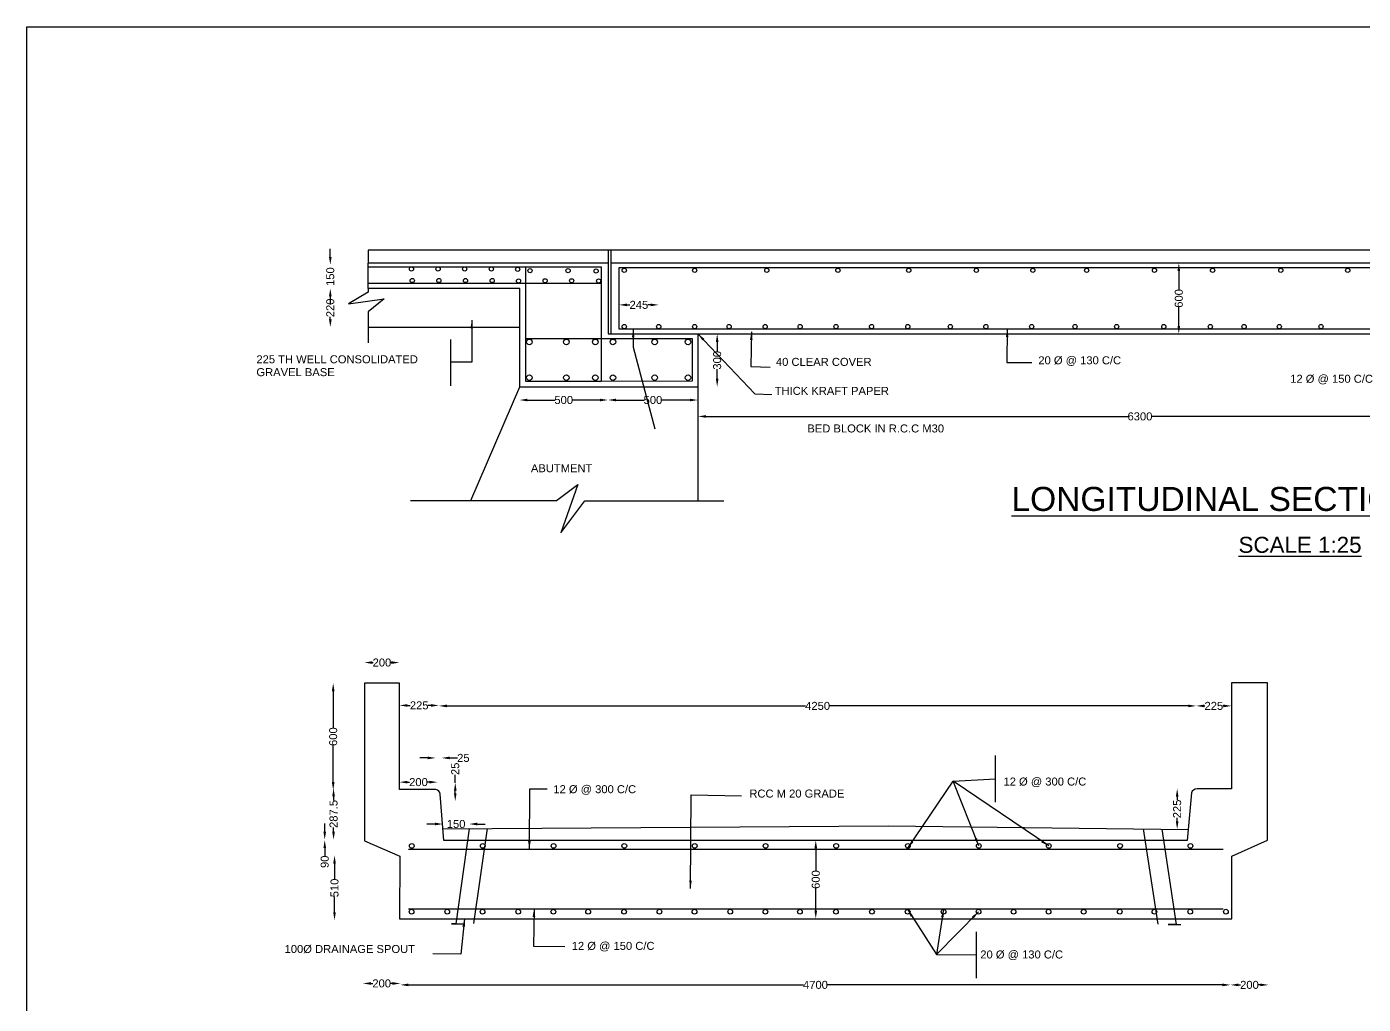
# Model space of a CAD drawing. Header units: millimetres. Extents: x -53215714 to -53198821, y 22130874 to 22141827.
# Drawn here: x -53215714 to -53207363, y 22135719 to 22141827 of the extents above; entities that cross this region are included whole.
import ezdxf

# ---------------------------------------------------------------- set-up
doc = ezdxf.new("R2010")
doc.units = ezdxf.units.MM
doc.header["$MEASUREMENT"] = 0
doc.header["$PDMODE"] = 32
doc.header["$PDSIZE"] = 28
for name, color, linetype in [('DIMENSION', 7, 'Continuous'), ('DRAWING', 2, 'Continuous'), ('TEXT', 7, 'Continuous')]:
    doc.layers.add(name, color=color, linetype=linetype)
doc.styles.get("Standard").update_dxf_attribs({"font": 'arial.ttf', "height": 50})
doc.dimstyles.get("Standard").update_dxf_attribs({"dimtxt": 50, "dimasz": 50, "dimexe": 0.18, "dimexo": 0.0625, "dimgap": 0.09, "dimtad": 0, "dimdec": 0, "dimzin": 0, "dimdsep": 46, "dimtxsty": 'Standard', "dimcen": 0.09, "dimse1": 1, "dimse2": 1, "dimadec": 0, "dimazin": 0, "dimtfac": 1, "dimtdec": 0, "dimtofl": 0, "dimtmove": 0, "dimatfit": 3, "dimfxl": 1, "dimtolj": 1, "dimtzin": 0, "dimarcsym": 0})

# ---------------------------------------------------------------- blocks, each defined once
blk = doc.blocks.new('*D54')
at = {"layer": 'Defpoints', "color": 0, "transparency": 16777216}
for p in [(-53213817.1, 22140191.7), (-53213580.5, 22140191.7), (-53213580.5, 22139948.7)]:
    blk.add_point(p, dxfattribs=at)
at = {"layer": 'DIMENSION', "color": 0, "lineweight": -2, "transparency": 16777216}
for p, q in [((-53213817.1, 22140141.7), (-53213817.1, 22140125.9)), ((-53213817.1, 22139998.7), (-53213817.1, 22140014.5))]:
    blk.add_line(p, q, dxfattribs=at)
at = {"layer": 'DIMENSION', "color": 0, "transparency": 16777216}
for points in [[(-53213825.4, 22140141.7), (-53213808.7, 22140141.7), (-53213817.1, 22140191.7)], [(-53213825.4, 22139998.7), (-53213808.7, 22139998.7), (-53213817.1, 22139948.7)]]:
    blk.add_solid(points, dxfattribs=at)
at = {"layer": 'DIMENSION', "color": 0, "transparency": 16777216, "insert": (-53213817.1, 22140070.2), "char_height": 50, "attachment_point": 5, "rotation": 90}
blk.add_mtext('\\A1;220', dxfattribs=at)
blk = doc.blocks.new('*D55')
at = {"layer": 'Defpoints', "color": 0, "transparency": 16777216}
for p in [(-53213817.1, 22140338.8), (-53213580.5, 22140338.8), (-53213580.5, 22140191.7)]:
    blk.add_point(p, dxfattribs=at)
at = {"layer": 'DIMENSION', "color": 0, "lineweight": -2, "transparency": 16777216}
for p, q in [((-53213817.1, 22140388.8), (-53213817.1, 22140438.8)), ((-53213817.1, 22140141.7), (-53213817.1, 22140091.7))]:
    blk.add_line(p, q, dxfattribs=at)
at = {"layer": 'DIMENSION', "color": 0, "transparency": 16777216}
for points in [[(-53213825.4, 22140388.8), (-53213808.7, 22140388.8), (-53213817.1, 22140338.8)], [(-53213825.4, 22140141.7), (-53213808.7, 22140141.7), (-53213817.1, 22140191.7)]]:
    blk.add_solid(points, dxfattribs=at)
at = {"layer": 'DIMENSION', "color": 0, "transparency": 16777216, "insert": (-53213817.1, 22140265.3), "char_height": 50, "attachment_point": 5, "rotation": 90}
blk.add_mtext('\\A1;150', dxfattribs=at)
blk = doc.blocks.new('*D56')
at = {"layer": 'Defpoints', "color": 0, "transparency": 16777216}
for p in [(-53212635.3, 22139499.4), (-53212082.1, 22139499.4), (-53212082.1, 22139494.3)]:
    blk.add_point(p, dxfattribs=at)
at = {"layer": 'DIMENSION', "color": 0, "lineweight": -2, "transparency": 16777216}
for p, q in [((-53212585.3, 22139494.3), (-53212414, 22139494.3)), ((-53212132.1, 22139494.3), (-53212303.5, 22139494.3))]:
    blk.add_line(p, q, dxfattribs=at)
at = {"layer": 'DIMENSION', "color": 0, "transparency": 16777216}
for points in [[(-53212585.3, 22139502.6), (-53212585.3, 22139486), (-53212635.3, 22139494.3)], [(-53212132.1, 22139502.6), (-53212132.1, 22139486), (-53212082.1, 22139494.3)]]:
    blk.add_solid(points, dxfattribs=at)
at = {"layer": 'DIMENSION', "color": 0, "transparency": 16777216, "insert": (-53212358.7, 22139494.3), "char_height": 50, "attachment_point": 5}
blk.add_mtext('\\A1;500', dxfattribs=at)
blk = doc.blocks.new('*D57')
at = {"layer": 'Defpoints', "color": 0, "transparency": 16777216}
for p in [(-53212082.1, 22139494.3), (-53211520.3, 22139494.3), (-53211520.3, 22139472.5)]:
    blk.add_point(p, dxfattribs=at)
at = {"layer": 'DIMENSION', "color": 0, "lineweight": -2, "transparency": 16777216}
for p, q in [((-53212032.1, 22139494.3), (-53211856.5, 22139494.3)), ((-53211570.3, 22139494.3), (-53211746, 22139494.3))]:
    blk.add_line(p, q, dxfattribs=at)
at = {"layer": 'DIMENSION', "color": 0, "transparency": 16777216}
for points in [[(-53212032.1, 22139502.6), (-53212032.1, 22139486), (-53212082.1, 22139494.3)], [(-53211570.3, 22139502.6), (-53211570.3, 22139486), (-53211520.3, 22139494.3)]]:
    blk.add_solid(points, dxfattribs=at)
at = {"layer": 'DIMENSION', "color": 0, "transparency": 16777216, "insert": (-53211801.2, 22139494.3), "char_height": 50, "attachment_point": 5}
blk.add_mtext('\\A1;500', dxfattribs=at)
blk = doc.blocks.new('*D58')
at = {"layer": 'Defpoints', "color": 0, "transparency": 16777216}
for p in [(-53211399.8, 22139907.8), (-53211399.8, 22139907.8), (-53211399.8, 22139577.2)]:
    blk.add_point(p, dxfattribs=at)
at = {"layer": 'DIMENSION', "color": 0, "lineweight": -2, "transparency": 16777216}
for p, q in [((-53211399.8, 22139857.8), (-53211399.8, 22139797.7)), ((-53211399.8, 22139627.2), (-53211399.8, 22139687.3))]:
    blk.add_line(p, q, dxfattribs=at)
at = {"layer": 'DIMENSION', "color": 0, "transparency": 16777216}
for points in [[(-53211408.1, 22139857.8), (-53211391.5, 22139857.8), (-53211399.8, 22139907.8)], [(-53211408.1, 22139627.2), (-53211391.5, 22139627.2), (-53211399.8, 22139577.2)]]:
    blk.add_solid(points, dxfattribs=at)
at = {"layer": 'DIMENSION', "color": 0, "transparency": 16777216, "insert": (-53211399.8, 22139742.5), "char_height": 50, "attachment_point": 5, "rotation": 90}
blk.add_mtext('\\A1;300', dxfattribs=at)
blk = doc.blocks.new('*D59')
at = {"layer": 'Defpoints', "color": 0, "transparency": 16777216}
for p in [(-53211764.9, 22140088.7), (-53212012.6, 22139937), (-53211764.9, 22139940.1)]:
    blk.add_point(p, dxfattribs=at)
at = {"layer": 'DIMENSION', "color": 0, "lineweight": -2, "transparency": 16777216}
for p, q in [((-53211962.6, 22140088.7), (-53211944.7, 22140088.7)), ((-53211814.9, 22140088.7), (-53211832.8, 22140088.7))]:
    blk.add_line(p, q, dxfattribs=at)
at = {"layer": 'DIMENSION', "color": 0, "transparency": 16777216}
for points in [[(-53211962.6, 22140097.1), (-53211962.6, 22140080.4), (-53212012.6, 22140088.7)], [(-53211814.9, 22140097.1), (-53211814.9, 22140080.4), (-53211764.9, 22140088.7)]]:
    blk.add_solid(points, dxfattribs=at)
at = {"layer": 'DIMENSION', "color": 0, "transparency": 16777216, "insert": (-53211888.7, 22140088.7), "char_height": 50, "attachment_point": 5}
blk.add_mtext('\\A1;245', dxfattribs=at)
blk = doc.blocks.new('*D60')
at = {"layer": 'Defpoints', "color": 0, "transparency": 16777216}
for p in [(-53211520.3, 22139386.5), (-53205995.6, 22139391.7), (-53205995.6, 22139386.5)]:
    blk.add_point(p, dxfattribs=at)
at = {"layer": 'DIMENSION', "color": 0, "lineweight": -2, "transparency": 16777216}
for p, q in [((-53211470.3, 22139391.7), (-53208832.8, 22139391.7)), ((-53206045.6, 22139391.7), (-53208683.2, 22139391.7))]:
    blk.add_line(p, q, dxfattribs=at)
at = {"layer": 'DIMENSION', "color": 0, "transparency": 16777216}
for points in [[(-53211470.3, 22139400), (-53211470.3, 22139383.4), (-53211520.3, 22139391.7)], [(-53206045.6, 22139400), (-53206045.6, 22139383.4), (-53205995.6, 22139391.7)]]:
    blk.add_solid(points, dxfattribs=at)
at = {"layer": 'DIMENSION', "color": 0, "transparency": 16777216, "insert": (-53208758, 22139391.7), "char_height": 50, "attachment_point": 5}
blk.add_mtext('\\A1;6300', dxfattribs=at)
blk = doc.blocks.new('*D64')
at = {"layer": 'Defpoints', "color": 0, "transparency": 16777216}
for p in [(-53208515.2, 22140350.4), (-53208515.2, 22139907.8), (-53208515.2, 22139907.8)]:
    blk.add_point(p, dxfattribs=at)
at = {"layer": 'DIMENSION', "color": 0, "lineweight": -2, "transparency": 16777216}
for p, q in [((-53208515.2, 22140300.4), (-53208515.2, 22140184.5)), ((-53208515.2, 22139957.8), (-53208515.2, 22140073.7))]:
    blk.add_line(p, q, dxfattribs=at)
at = {"layer": 'DIMENSION', "color": 0, "transparency": 16777216}
for points in [[(-53208523.6, 22140300.4), (-53208506.9, 22140300.4), (-53208515.2, 22140350.4)], [(-53208523.6, 22139957.8), (-53208506.9, 22139957.8), (-53208515.2, 22139907.8)]]:
    blk.add_solid(points, dxfattribs=at)
at = {"layer": 'DIMENSION', "color": 0, "transparency": 16777216, "insert": (-53208515.2, 22140129.1), "char_height": 50, "attachment_point": 5, "rotation": 90}
blk.add_mtext('\\A1;600', dxfattribs=at)
blk = doc.blocks.new('*D65')
at = {"layer": 'Defpoints', "color": 0, "transparency": 16777216}
for p in [(-53213604.1, 22137853.8), (-53213604.1, 22137724.6), (-53213384.9, 22137724.6)]:
    blk.add_point(p, dxfattribs=at)
at = {"layer": 'DIMENSION', "color": 0, "lineweight": -2, "transparency": 16777216}
for p, q in [((-53213554.1, 22137853.8), (-53213550.2, 22137853.8)), ((-53213434.9, 22137853.8), (-53213438.8, 22137853.8))]:
    blk.add_line(p, q, dxfattribs=at)
at = {"layer": 'DIMENSION', "color": 0, "transparency": 16777216}
for points in [[(-53213554.1, 22137862.1), (-53213554.1, 22137845.5), (-53213604.1, 22137853.8)], [(-53213434.9, 22137862.1), (-53213434.9, 22137845.5), (-53213384.9, 22137853.8)]]:
    blk.add_solid(points, dxfattribs=at)
at = {"layer": 'DIMENSION', "color": 0, "transparency": 16777216, "insert": (-53213494.5, 22137853.8), "char_height": 50, "attachment_point": 5}
blk.add_mtext('\\A1;200', dxfattribs=at)
blk = doc.blocks.new('*D66')
at = {"layer": 'Defpoints', "color": 0, "transparency": 16777216}
for p in [(-53213604.1, 22137724.6), (-53213799, 22137057.2), (-53213604.1, 22137057.2)]:
    blk.add_point(p, dxfattribs=at)
at = {"layer": 'DIMENSION', "color": 0, "lineweight": -2, "transparency": 16777216}
for p, q in [((-53213799, 22137674.6), (-53213799, 22137446.3)), ((-53213799, 22137107.2), (-53213799, 22137335.5))]:
    blk.add_line(p, q, dxfattribs=at)
at = {"layer": 'DIMENSION', "color": 0, "transparency": 16777216}
for points in [[(-53213807.4, 22137674.6), (-53213790.7, 22137674.6), (-53213799, 22137724.6)], [(-53213807.4, 22137107.2), (-53213790.7, 22137107.2), (-53213799, 22137057.2)]]:
    blk.add_solid(points, dxfattribs=at)
at = {"layer": 'DIMENSION', "color": 0, "transparency": 16777216, "insert": (-53213799, 22137390.9), "char_height": 50, "attachment_point": 5, "rotation": 90}
blk.add_mtext('\\A1;600', dxfattribs=at)
blk = doc.blocks.new('*D67')
at = {"layer": 'Defpoints', "color": 0, "transparency": 16777216}
for p in [(-53213797.2, 22137068.4), (-53213797.2, 22136747.3), (-53213796.7, 22136747.3)]:
    blk.add_point(p, dxfattribs=at)
at = {"layer": 'DIMENSION', "color": 0, "lineweight": -2, "transparency": 16777216}
for p, q in [((-53213796.7, 22137018.4), (-53213796.7, 22136992.9)), ((-53213796.7, 22136797.3), (-53213796.7, 22136822.8))]:
    blk.add_line(p, q, dxfattribs=at)
at = {"layer": 'DIMENSION', "color": 0, "transparency": 16777216}
for points in [[(-53213805.1, 22137018.4), (-53213788.4, 22137018.4), (-53213796.7, 22137068.4)], [(-53213805.1, 22136797.3), (-53213788.4, 22136797.3), (-53213796.7, 22136747.3)]]:
    blk.add_solid(points, dxfattribs=at)
at = {"layer": 'DIMENSION', "color": 0, "transparency": 16777216, "insert": (-53213796.7, 22136907.9), "char_height": 50, "attachment_point": 5, "rotation": 90}
blk.add_mtext('\\A1;287.5', dxfattribs=at)
blk = doc.blocks.new('*D68')
at = {"layer": 'Defpoints', "color": 0, "transparency": 16777216}
for p in [(-53213851.9, 22136744.7), (-53213797.2, 22136747.3), (-53213797.2, 22136744.7)]:
    blk.add_point(p, dxfattribs=at)
at = {"layer": 'DIMENSION', "color": 0, "lineweight": -2, "transparency": 16777216}
for p, q in [((-53213851.9, 22136797.3), (-53213851.9, 22136847.3)), ((-53213851.9, 22136694.7), (-53213851.9, 22136644.7))]:
    blk.add_line(p, q, dxfattribs=at)
at = {"layer": 'DIMENSION', "color": 0, "transparency": 16777216}
for points in [[(-53213860.2, 22136797.3), (-53213843.6, 22136797.3), (-53213851.9, 22136747.3)], [(-53213860.2, 22136694.7), (-53213843.6, 22136694.7), (-53213851.9, 22136744.7)]]:
    blk.add_solid(points, dxfattribs=at)
at = {"layer": 'DIMENSION', "color": 0, "transparency": 16777216, "insert": (-53213851.9, 22136608.9), "char_height": 50, "attachment_point": 5, "rotation": 90}
blk.add_mtext('\\A1;90', dxfattribs=at)
blk = doc.blocks.new('*D69')
at = {"layer": 'Defpoints', "color": 0, "transparency": 16777216}
for p in [(-53213787, 22136647.3), (-53213790.7, 22136243.7), (-53213787, 22136243.7)]:
    blk.add_point(p, dxfattribs=at)
at = {"layer": 'DIMENSION', "color": 0, "lineweight": -2, "transparency": 16777216}
for p, q in [((-53213790.7, 22136597.3), (-53213790.7, 22136500.7)), ((-53213790.7, 22136293.7), (-53213790.7, 22136390.3))]:
    blk.add_line(p, q, dxfattribs=at)
at = {"layer": 'DIMENSION', "color": 0, "transparency": 16777216}
for points in [[(-53213799.1, 22136597.3), (-53213782.4, 22136597.3), (-53213790.7, 22136647.3)], [(-53213799.1, 22136293.7), (-53213782.4, 22136293.7), (-53213790.7, 22136243.7)]]:
    blk.add_solid(points, dxfattribs=at)
at = {"layer": 'DIMENSION', "color": 0, "transparency": 16777216, "insert": (-53213790.7, 22136445.5), "char_height": 50, "attachment_point": 5, "rotation": 90}
blk.add_mtext('\\A1;510', dxfattribs=at)
blk = doc.blocks.new('*D70')
at = {"layer": 'Defpoints', "color": 0, "transparency": 16777216}
for p in [(-53213613.3, 22135848.7), (-53213613.3, 22135837.2), (-53213378.9, 22135837.2)]:
    blk.add_point(p, dxfattribs=at)
at = {"layer": 'DIMENSION', "color": 0, "lineweight": -2, "transparency": 16777216}
for p, q in [((-53213563.3, 22135848.7), (-53213551.8, 22135848.7)), ((-53213428.9, 22135848.7), (-53213440.4, 22135848.7))]:
    blk.add_line(p, q, dxfattribs=at)
at = {"layer": 'DIMENSION', "color": 0, "transparency": 16777216}
for points in [[(-53213563.3, 22135857), (-53213563.3, 22135840.4), (-53213613.3, 22135848.7)], [(-53213428.9, 22135857), (-53213428.9, 22135840.4), (-53213378.9, 22135848.7)]]:
    blk.add_solid(points, dxfattribs=at)
at = {"layer": 'DIMENSION', "color": 0, "transparency": 16777216, "insert": (-53213496.1, 22135848.7), "char_height": 50, "attachment_point": 5}
blk.add_mtext('\\A1;200', dxfattribs=at)
blk = doc.blocks.new('*D71')
at = {"layer": 'Defpoints', "color": 0, "transparency": 16777216}
for p in [(-53213378.9, 22135848.7), (-53208192.5, 22135848.7), (-53208192.5, 22135839.7)]:
    blk.add_point(p, dxfattribs=at)
at = {"layer": 'DIMENSION', "color": 0, "lineweight": -2, "transparency": 16777216}
for p, q in [((-53213328.9, 22135839.7), (-53210861.4, 22135839.7)), ((-53208242.5, 22135839.7), (-53210710, 22135839.7))]:
    blk.add_line(p, q, dxfattribs=at)
at = {"layer": 'DIMENSION', "color": 0, "transparency": 16777216}
for points in [[(-53213328.9, 22135848.1), (-53213328.9, 22135831.4), (-53213378.9, 22135839.7)], [(-53208242.5, 22135848.1), (-53208242.5, 22135831.4), (-53208192.5, 22135839.7)]]:
    blk.add_solid(points, dxfattribs=at)
at = {"layer": 'DIMENSION', "color": 0, "transparency": 16777216, "insert": (-53210785.7, 22135839.7), "char_height": 50, "attachment_point": 5}
blk.add_mtext('\\A1;4700', dxfattribs=at)
blk = doc.blocks.new('*D72')
at = {"layer": 'Defpoints', "color": 0, "transparency": 16777216}
for p in [(-53208192.5, 22135848.7), (-53207955.2, 22135848.7), (-53207955.2, 22135839.7)]:
    blk.add_point(p, dxfattribs=at)
at = {"layer": 'DIMENSION', "color": 0, "lineweight": -2, "transparency": 16777216}
for p, q in [((-53208142.5, 22135839.7), (-53208129.5, 22135839.7)), ((-53208005.2, 22135839.7), (-53208018.2, 22135839.7))]:
    blk.add_line(p, q, dxfattribs=at)
at = {"layer": 'DIMENSION', "color": 0, "transparency": 16777216}
for points in [[(-53208142.5, 22135848.1), (-53208142.5, 22135831.4), (-53208192.5, 22135839.7)], [(-53208005.2, 22135848.1), (-53208005.2, 22135831.4), (-53207955.2, 22135839.7)]]:
    blk.add_solid(points, dxfattribs=at)
at = {"layer": 'DIMENSION', "color": 0, "transparency": 16777216, "insert": (-53208073.8, 22135839.7), "char_height": 50, "attachment_point": 5}
blk.add_mtext('\\A1;200', dxfattribs=at)
blk = doc.blocks.new('*D73')
at = {"layer": 'Defpoints', "color": 0, "transparency": 16777216}
for p in [(-53208528.5, 22137066.4), (-53208525.6, 22137066.4), (-53208528.5, 22136812.1)]:
    blk.add_point(p, dxfattribs=at)
at = {"layer": 'DIMENSION', "color": 0, "lineweight": -2, "transparency": 16777216}
for p, q in [((-53208525.6, 22137016.4), (-53208525.6, 22136995.2)), ((-53208525.6, 22136862.1), (-53208525.6, 22136883.3))]:
    blk.add_line(p, q, dxfattribs=at)
at = {"layer": 'DIMENSION', "color": 0, "transparency": 16777216}
for points in [[(-53208533.9, 22137016.4), (-53208517.2, 22137016.4), (-53208525.6, 22137066.4)], [(-53208533.9, 22136862.1), (-53208517.2, 22136862.1), (-53208525.6, 22136812.1)]]:
    blk.add_solid(points, dxfattribs=at)
at = {"layer": 'DIMENSION', "color": 0, "transparency": 16777216, "insert": (-53208525.6, 22136939.3), "char_height": 50, "attachment_point": 5, "rotation": 90}
blk.add_mtext('\\A1;225', dxfattribs=at)
blk = doc.blocks.new('*D74')
at = {"layer": 'Defpoints', "color": 0, "transparency": 16777216}
for p in [(-53210785.8, 22136742.9), (-53210785.8, 22136253.3), (-53210783.7, 22136253.3)]:
    blk.add_point(p, dxfattribs=at)
at = {"layer": 'DIMENSION', "color": 0, "lineweight": -2, "transparency": 16777216}
for p, q in [((-53210783.7, 22136692.9), (-53210783.7, 22136553.5)), ((-53210783.7, 22136303.3), (-53210783.7, 22136442.7))]:
    blk.add_line(p, q, dxfattribs=at)
at = {"layer": 'DIMENSION', "color": 0, "transparency": 16777216}
for points in [[(-53210792, 22136692.9), (-53210775.4, 22136692.9), (-53210783.7, 22136742.9)], [(-53210792, 22136303.3), (-53210775.4, 22136303.3), (-53210783.7, 22136253.3)]]:
    blk.add_solid(points, dxfattribs=at)
at = {"layer": 'DIMENSION', "color": 0, "transparency": 16777216, "insert": (-53210783.7, 22136498.1), "char_height": 50, "attachment_point": 5, "rotation": 90}
blk.add_mtext('\\A1;600', dxfattribs=at)
blk = doc.blocks.new('*D75')
at = {"layer": 'Defpoints', "color": 0, "transparency": 16777216}
for p in [(-53213113.1, 22136844.9), (-53213113.1, 22136814.3), (-53212948.8, 22136815.5)]:
    blk.add_point(p, dxfattribs=at)
at = {"layer": 'DIMENSION', "color": 0, "lineweight": -2, "transparency": 16777216}
for p, q in [((-53213163.1, 22136844.9), (-53213213.1, 22136844.9)), ((-53212898.8, 22136844.9), (-53212848.8, 22136844.9))]:
    blk.add_line(p, q, dxfattribs=at)
at = {"layer": 'DIMENSION', "color": 0, "transparency": 16777216}
for points in [[(-53213163.1, 22136853.3), (-53213163.1, 22136836.6), (-53213113.1, 22136844.9)], [(-53212898.8, 22136853.3), (-53212898.8, 22136836.6), (-53212948.8, 22136844.9)]]:
    blk.add_solid(points, dxfattribs=at)
at = {"layer": 'DIMENSION', "color": 0, "transparency": 16777216, "insert": (-53213031, 22136844.9), "char_height": 50, "attachment_point": 5}
blk.add_mtext('\\A1;150', dxfattribs=at)
blk = doc.blocks.new('*D76')
at = {"layer": 'Defpoints', "color": 0, "transparency": 16777216}
for p in [(-53213043, 22137103.3), (-53213036.3, 22137103.3), (-53213043, 22136987.7)]:
    blk.add_point(p, dxfattribs=at)
at = {"layer": 'DIMENSION', "color": 0, "lineweight": -2, "transparency": 16777216}
for p, q in [((-53213036.3, 22137103.3), (-53213036.3, 22137153.3)), ((-53213036.3, 22137037.7), (-53213036.3, 22137053.3))]:
    blk.add_line(p, q, dxfattribs=at)
at = {"layer": 'DIMENSION', "color": 0, "transparency": 16777216}
for points in [[(-53213044.7, 22137053.3), (-53213028, 22137053.3), (-53213036.3, 22137103.3)], [(-53213044.7, 22137037.7), (-53213028, 22137037.7), (-53213036.3, 22136987.7)]]:
    blk.add_solid(points, dxfattribs=at)
at = {"layer": 'DIMENSION', "color": 0, "transparency": 16777216, "insert": (-53213036.3, 22137189.8), "char_height": 50, "attachment_point": 5, "rotation": 90}
blk.add_mtext('\\A1;25', dxfattribs=at)
blk = doc.blocks.new('*D77')
at = {"layer": 'Defpoints', "color": 0, "transparency": 16777216}
for p in [(-53213122, 22137257.8), (-53213158.3, 22137059.9), (-53213122, 22137059.9)]:
    blk.add_point(p, dxfattribs=at)
at = {"layer": 'DIMENSION', "color": 0, "lineweight": -2, "transparency": 16777216}
for p, q in [((-53213208.3, 22137257.8), (-53213258.3, 22137257.8)), ((-53213072, 22137257.8), (-53213022, 22137257.8))]:
    blk.add_line(p, q, dxfattribs=at)
at = {"layer": 'DIMENSION', "color": 0, "transparency": 16777216}
for points in [[(-53213208.3, 22137266.1), (-53213208.3, 22137249.5), (-53213158.3, 22137257.8)], [(-53213072, 22137266.1), (-53213072, 22137249.5), (-53213122, 22137257.8)]]:
    blk.add_solid(points, dxfattribs=at)
at = {"layer": 'DIMENSION', "color": 0, "transparency": 16777216, "insert": (-53212985.5, 22137257.8), "char_height": 50, "attachment_point": 5}
blk.add_mtext('\\A1;25', dxfattribs=at)
blk = doc.blocks.new('*D78')
at = {"layer": 'Defpoints', "color": 0, "transparency": 16777216}
for p in [(-53213384.9, 22137106.6), (-53213384.9, 22137057.2), (-53213147.4, 22137057.2)]:
    blk.add_point(p, dxfattribs=at)
at = {"layer": 'DIMENSION', "color": 0, "lineweight": -2, "transparency": 16777216}
for p, q in [((-53213334.9, 22137106.6), (-53213321.8, 22137106.6)), ((-53213197.4, 22137106.6), (-53213210.5, 22137106.6))]:
    blk.add_line(p, q, dxfattribs=at)
at = {"layer": 'DIMENSION', "color": 0, "transparency": 16777216}
for points in [[(-53213334.9, 22137115), (-53213334.9, 22137098.3), (-53213384.9, 22137106.6)], [(-53213197.4, 22137115), (-53213197.4, 22137098.3), (-53213147.4, 22137106.6)]]:
    blk.add_solid(points, dxfattribs=at)
at = {"layer": 'DIMENSION', "color": 0, "transparency": 16777216, "insert": (-53213266.2, 22137106.6), "char_height": 50, "attachment_point": 5}
blk.add_mtext('\\A1;200', dxfattribs=at)
blk = doc.blocks.new('*D79')
at = {"layer": 'Defpoints', "color": 0, "transparency": 16777216}
for p in [(-53213384.9, 22137587.9), (-53213384.9, 22137586), (-53213138.3, 22137587.9)]:
    blk.add_point(p, dxfattribs=at)
at = {"layer": 'DIMENSION', "color": 0, "lineweight": -2, "transparency": 16777216}
for p, q in [((-53213334.9, 22137586), (-53213317.6, 22137586)), ((-53213188.3, 22137586), (-53213205.7, 22137586))]:
    blk.add_line(p, q, dxfattribs=at)
at = {"layer": 'DIMENSION', "color": 0, "transparency": 16777216}
for points in [[(-53213334.9, 22137594.3), (-53213334.9, 22137577.6), (-53213384.9, 22137586)], [(-53213188.3, 22137594.3), (-53213188.3, 22137577.6), (-53213138.3, 22137586)]]:
    blk.add_solid(points, dxfattribs=at)
at = {"layer": 'DIMENSION', "color": 0, "transparency": 16777216, "insert": (-53213261.6, 22137586), "char_height": 50, "attachment_point": 5}
blk.add_mtext('\\A1;225', dxfattribs=at)
blk = doc.blocks.new('*D80')
at = {"layer": 'Defpoints', "color": 0, "transparency": 16777216}
for p in [(-53213138.3, 22137587.9), (-53208406, 22137587.9), (-53208406, 22137582.9)]:
    blk.add_point(p, dxfattribs=at)
at = {"layer": 'DIMENSION', "color": 0, "lineweight": -2, "transparency": 16777216}
for p, q in [((-53213088.3, 22137582.9), (-53210847.8, 22137582.9)), ((-53208456, 22137582.9), (-53210696.5, 22137582.9))]:
    blk.add_line(p, q, dxfattribs=at)
at = {"layer": 'DIMENSION', "color": 0, "transparency": 16777216}
for points in [[(-53213088.3, 22137591.3), (-53213088.3, 22137574.6), (-53213138.3, 22137582.9)], [(-53208456, 22137591.3), (-53208456, 22137574.6), (-53208406, 22137582.9)]]:
    blk.add_solid(points, dxfattribs=at)
at = {"layer": 'DIMENSION', "color": 0, "transparency": 16777216, "insert": (-53210772.2, 22137582.9), "char_height": 50, "attachment_point": 5}
blk.add_mtext('\\A1;4250', dxfattribs=at)
blk = doc.blocks.new('*D81')
at = {"layer": 'Defpoints', "color": 0, "transparency": 16777216}
for p in [(-53208406, 22137582.9), (-53208186.5, 22137582.9), (-53208186.5, 22137582.9)]:
    blk.add_point(p, dxfattribs=at)
at = {"layer": 'DIMENSION', "color": 0, "lineweight": -2, "transparency": 16777216}
for p, q in [((-53208356, 22137582.9), (-53208352.2, 22137582.9)), ((-53208236.5, 22137582.9), (-53208240.3, 22137582.9))]:
    blk.add_line(p, q, dxfattribs=at)
at = {"layer": 'DIMENSION', "color": 0, "transparency": 16777216}
for points in [[(-53208356, 22137591.3), (-53208356, 22137574.6), (-53208406, 22137582.9)], [(-53208236.5, 22137591.3), (-53208236.5, 22137574.6), (-53208186.5, 22137582.9)]]:
    blk.add_solid(points, dxfattribs=at)
at = {"layer": 'DIMENSION', "color": 0, "transparency": 16777216, "insert": (-53208296.3, 22137582.9), "char_height": 50, "attachment_point": 5}
blk.add_mtext('\\A1;225', dxfattribs=at)

msp = doc.modelspace()

# ---------------------------------------------------------------- linework, layer by layer
at = {"layer": 'DIMENSION', "color": 0}
msp.add_lwpolyline([(-53198849.8, 22130874.1), (-53215714, 22130874.1), (-53215714, 22141826.8), (-53198849.8, 22141826.8)], close=True, dxfattribs=at)
msp.add_lwpolyline([(-53213580.5, 22139948.7), (-53212633.3, 22139948.7)], dxfattribs=at)
at = {"layer": 'DIMENSION'}
for points in [[(-53213064.1, 22139582.3), (-53213064.1, 22139872.9)], [(-53209660.5, 22136981.9), (-53209660.5, 22137272.5)], [(-53209779.8, 22135881.4), (-53209779.8, 22136172)]]:
    msp.add_lwpolyline(points, dxfattribs=at)
at = {"layer": 'DRAWING', "color": 0}
for points in [[(-53212080, 22140384.4), (-53212080, 22139907.8), (-53205429.6, 22139907.8), (-53205429.6, 22140431.3), (-53203943.4, 22140431.3), (-53203943.4, 22140600.5)], [(-53212080, 22140431.3), (-53213580.5, 22140431.3), (-53213580.5, 22140350.4)], [(-53205443.2, 22139907.8), (-53205443.2, 22140431.3), (-53212080, 22140431.3), (-53212080, 22140384.4)], [(-53212064.7, 22140431.3), (-53212064.7, 22139907.8)], [(-53212080, 22140350.4), (-53213580.5, 22140350.4)], [(-53213580.5, 22140327.2), (-53213580.5, 22140350.4)], [(-53205443.2, 22140350.4), (-53212064.7, 22140350.4)], [(-53212938.7, 22138866.8), (-53212633.3, 22139576.6), (-53212633.3, 22140191.7), (-53213580.5, 22140191.7), (-53213580.5, 22140327.2)], [(-53213580.5, 22140327.2), (-53212123.8, 22140327.2), (-53212123.8, 22139610.7), (-53212595.9, 22139610.7), (-53212595.9, 22140327.2)], [(-53213580.5, 22140191.7), (-53213580.5, 22140169.1), (-53213703.7, 22140095.1), (-53213479.9, 22140127.3), (-53213580.5, 22140045.6), (-53213580.5, 22139851.8)], [(-53212123.8, 22140223), (-53213580.5, 22140223)], [(-53212595.9, 22139878.9), (-53211556.5, 22139878.9), (-53211556.5, 22139611.8), (-53212123.8, 22139610.7)], [(-53211520.3, 22139907.8), (-53211520.3, 22138865.2)], [(-53212633.3, 22139576.6), (-53211520.3, 22139576.6)], [(-53213315.9, 22138866.8), (-53212404, 22138866.8), (-53212270.7, 22138965.4), (-53212377.5, 22138663.5), (-53212225.7, 22138865.2), (-53211358.6, 22138865.2)], [(-53213113.1, 22136814.3), (-53210330.4, 22136834.5), (-53208457.5, 22136811.3)], [(-53212948.8, 22136815.5), (-53213032.2, 22136222.3), (-53213060.6, 22136222.3), (-53213032.2, 22136222.3), (-53212989.8, 22136222.3)], [(-53212920.3, 22136223), (-53212835.4, 22136816.3)], [(-53208737.5, 22136814.7), (-53208645.4, 22136218.2)], [(-53208621.9, 22136813.3), (-53208532, 22136216.2), (-53208582.8, 22136216.2), (-53208532, 22136216.2), (-53208502.8, 22136216.2)], [(-53213329, 22136688.2), (-53208238.9, 22136688.2)], [(-53213329, 22136314.3), (-53208238.9, 22136314.3)]]:
    msp.add_lwpolyline(points, dxfattribs=at)
msp.add_lwpolyline([(-53212012.6, 22140322.3), (-53205497.3, 22140322.3), (-53205497.3, 22139937), (-53212012.6, 22139937)], close=True, dxfattribs=at)
msp.add_lwpolyline([(-53213383.8, 22136253.3), (-53208183.6, 22136253.3), (-53208183.6, 22136643.3), (-53207961.3, 22136743.8), (-53207961.3, 22137726.3), (-53208186.5, 22137726.3), (-53208186.5, 22137064.3), (-53208401.4, 22137064.3, 0.316221), (-53208436.6, 22137039.5), (-53208463.8, 22136742.9), (-53213107.7, 22136742.9), (-53213129.8, 22137031.9, 0.37673), (-53213158.3, 22137059.9), (-53213384.9, 22137059.9), (-53213384.9, 22137724.6), (-53213604.1, 22137724.6), (-53213604.1, 22136740.8), (-53213383, 22136643.6), (-53213383.8, 22136253.3)], format="xyb", dxfattribs=at)
for centre, radius in [((-53213310.1, 22140313.4), 13.1), ((-53213305.1, 22140240.7), 13.1), ((-53213143.7, 22140313.4), 13.1), ((-53213138.7, 22140240.7), 13.1), ((-53212977.3, 22140313.4), 13.1), ((-53212972.3, 22140240.7), 13.1), ((-53212810.6, 22140313.4), 13.1), ((-53212805.6, 22140240.7), 13.1), ((-53212646, 22140310.8), 13.1), ((-53212641, 22140238.1), 13.1), ((-53212569.6, 22140302.5), 13.1), ((-53212474.7, 22140239.4), 13.1), ((-53212331.3, 22140302.5), 13.1), ((-53212308.6, 22140239.4), 13.1), ((-53212156, 22140300.6), 13.1), ((-53212140.3, 22140238), 13.1), ((-53211980.4, 22140304.3), 13.1), ((-53211540.2, 22140304.3), 13.1), ((-53211089.9, 22140304.3), 13.1), ((-53210645.3, 22140304.3), 13.1), ((-53210202.8, 22140304.3), 13.1), ((-53209780.1, 22140304.3), 13.1), ((-53209427.3, 22140304.3), 13.1), ((-53209091.4, 22140304.3), 13.1), ((-53208667.3, 22140304.3), 13.1), ((-53208304.3, 22140304.3), 13.1), ((-53207877.9, 22140304.3), 13.1), ((-53207459.6, 22140304.3), 13.1), ((-53211980.4, 22139953.2), 13.1), ((-53211764.9, 22139953.2), 13.1), ((-53211540.4, 22139953.2), 13.1), ((-53211325.1, 22139953.2), 13.1), ((-53211099.8, 22139953.2), 13.1), ((-53210881.6, 22139953.2), 13.1), ((-53210657.6, 22139953.2), 13.1), ((-53210435.2, 22139953.2), 13.1), ((-53210208.8, 22139953.2), 13.1), ((-53209942.5, 22139953.2), 13.1), ((-53209720.8, 22139953.2), 13.1), ((-53209435, 22139953.2), 13.1), ((-53209164.1, 22139953.2), 13.1), ((-53208903.6, 22139953.2), 13.1), ((-53208609.2, 22139953.2), 13.1), ((-53208318.5, 22139953.2), 13.1), ((-53208107.4, 22139953.2), 13.1), ((-53207887.3, 22139953.2), 13.1), ((-53207626.4, 22139953.2), 13.1), ((-53212573.2, 22139857.3), 17.4), ((-53212342, 22139857.3), 17.4), ((-53212161.4, 22139857.3), 17.4), ((-53212051.3, 22139857.3), 17.4), ((-53211790.3, 22139857.3), 17.4), ((-53211581.9, 22139857.3), 17.4), ((-53212573.2, 22139633.8), 17.4), ((-53212342, 22139633.8), 17.4), ((-53212161.4, 22139633.8), 17.4), ((-53212051.3, 22139633.8), 17.4), ((-53211790.3, 22139633.8), 17.4), ((-53211581.9, 22139633.8), 17.4), ((-53213308, 22136708.2), 14.8), ((-53212864.6, 22136708.2), 14.8), ((-53212422, 22136708.2), 14.8), ((-53211980.1, 22136708.2), 14.8), ((-53211540, 22136708.2), 14.8), ((-53211097, 22136708.2), 14.8), ((-53210656.3, 22136708.2), 14.8), ((-53210208.2, 22136708.2), 14.8), ((-53209765.2, 22136708.2), 14.8), ((-53209327.8, 22136708.2), 14.8), ((-53208882.5, 22136708.2), 14.8), ((-53208442.7, 22136708.2), 14.8), ((-53213309.4, 22136297.1), 14.8), ((-53213086.6, 22136297.1), 14.8), ((-53212866, 22136297.1), 14.8), ((-53212642.9, 22136297.1), 14.8), ((-53212423.4, 22136297.1), 14.8), ((-53212205.9, 22136297.1), 14.8), ((-53211981.5, 22136297.1), 14.8), ((-53211760.4, 22136297.1), 14.8), ((-53211541.5, 22136297.1), 14.8), ((-53211318.4, 22136297.1), 14.8), ((-53211098.4, 22136297.1), 14.8), ((-53210882.5, 22136297.1), 14.8), ((-53210657.7, 22136297.1), 14.8), ((-53210432.5, 22136297.1), 14.8), ((-53210209.6, 22136297.1), 14.8), ((-53209985.4, 22136297.1), 14.8), ((-53209766.6, 22136297.1), 14.8), ((-53209547.5, 22136297.1), 14.8), ((-53209329.3, 22136297.1), 14.8), ((-53209109.8, 22136297.1), 14.8), ((-53208883.9, 22136297.1), 14.8), ((-53208667.4, 22136297.1), 14.8), ((-53208444.1, 22136297.1), 14.8), ((-53208220.9, 22136297.1), 14.8)]:
    msp.add_circle(centre, radius, dxfattribs=at)

# ---------------------------------------------------------------- texts
at = {"layer": 'TEXT', "color": 0}
for s, height, p in [('225 TH WELL CONSOLIDATED ', 50, (-53214278.8, 22139723.8)), ('40 CLEAR COVER', 50, (-53211032.6, 22139707.6)), ('20 Ø @ 130 C/C', 50, (-53209393, 22139717.5)), ('GRAVEL BASE', 50, (-53214278.8, 22139643.4)), ('12 Ø @ 150 C/C', 50, (-53207819.2, 22139602.1)), ('THICK KRAFT PAPER', 50, (-53211040.5, 22139526.5)), ('BED BLOCK IN R.C.C M30', 50, (-53210836.1, 22139291.7)), ('ABUTMENT', 50, (-53212563.6, 22139043)), ('%%ULONGITUDINAL SECTION', 150, (-53209561.1, 22138801.3)), ('%%USCALE 1:25', 100, (-53208142.2, 22138539.5)), ('12 Ø @ 300 C/C', 50, (-53212423.4, 22137037.5)), ('12 Ø @ 300 C/C', 50, (-53209610.6, 22137085.3)), ('RCC M 20 GRADE', 50, (-53211198.7, 22137010.2)), ('100Ø DRAINAGE SPOUT', 50, (-53214102.7, 22136039.1)), ('12 Ø @ 150 C/C', 50, (-53212308.5, 22136058.5)), ('20 Ø @ 130 C/C', 50, (-53209755.6, 22136004.8))]:
    msp.add_text(s, height=height, dxfattribs=at).set_placement(p)

# ---------------------------------------------------------------- dimensions: what is measured, and where the dimension line sits
at = {"layer": 'DIMENSION', "color": 0}
for base, p1, p2, text, picture, middle in [((-53213817.1, 22140338.8), (-53213580.5, 22140191.7), (-53213580.5, 22140338.8), '150', '*D55', (-53213817.1, 22140265.3)), ((-53208515.2, 22139907.8), (-53208515.2, 22140350.4), (-53208515.2, 22139907.8), '600', '*D64', (-53208515.2, 22140129.1)), ((-53213817.1, 22140191.7), (-53213580.5, 22139948.7), (-53213580.5, 22140191.7), '220', '*D54', (-53213817.1, 22140070.2)), ((-53211399.8, 22139907.8), (-53211399.8, 22139577.2), (-53211399.8, 22139907.8), '300', '*D58', (-53211399.8, 22139742.5)), ((-53213799, 22137057.2), (-53213604.1, 22137724.6), (-53213604.1, 22137057.2), '600', '*D66', (-53213799, 22137390.9)), ((-53213036.3, 22137103.3), (-53213043, 22136987.7), (-53213043, 22137103.3), '25', '*D76', (-53213036.3, 22137189.8)), ((-53213796.7, 22136747.3), (-53213797.2, 22137068.4), (-53213797.2, 22136747.3), '287.5', '*D67', (-53213796.7, 22136907.9)), ((-53208525.6, 22137066.4), (-53208528.5, 22136812.1), (-53208528.5, 22137066.4), '225', '*D73', (-53208525.6, 22136939.3)), ((-53213851.9, 22136744.7), (-53213797.2, 22136747.3), (-53213797.2, 22136744.7), '90', '*D68', (-53213851.9, 22136608.9)), ((-53210783.7, 22136253.3), (-53210785.8, 22136742.9), (-53210785.8, 22136253.3), '600', '*D74', (-53210783.7, 22136498.1)), ((-53213790.7, 22136243.7), (-53213787, 22136647.3), (-53213787, 22136243.7), '510', '*D69', (-53213790.7, 22136445.5))]:
    dim = msp.add_linear_dim(base=base, p1=p1, p2=p2, angle=90, text=text, dimstyle='Standard', dxfattribs=at)
    dim.commit()
    dim.dimension.update_dxf_attribs({"geometry": picture, "text_midpoint": middle})
for base, p1, p2, text, picture, middle in [((-53211764.9, 22140088.7), (-53212012.6, 22139937), (-53211764.9, 22139940.1), '245', '*D59', (-53211888.7, 22140088.7)), ((-53212082.1, 22139494.3), (-53212635.3, 22139499.4), (-53212082.1, 22139499.4), '500', '*D56', (-53212358.7, 22139494.3)), ((-53211520.3, 22139494.3), (-53212082.1, 22139494.3), (-53211520.3, 22139472.5), '500', '*D57', (-53211801.2, 22139494.3)), ((-53205995.6, 22139391.7), (-53211520.3, 22139386.5), (-53205995.6, 22139386.5), '6300', '*D60', (-53208758, 22139391.7)), ((-53213604.1, 22137853.8), (-53213384.9, 22137724.6), (-53213604.1, 22137724.6), '200', '*D65', (-53213494.5, 22137853.8)), ((-53213384.9, 22137586), (-53213138.3, 22137587.9), (-53213384.9, 22137587.9), '225', '*D79', (-53213261.6, 22137586)), ((-53208406, 22137582.9), (-53213138.3, 22137587.9), (-53208406, 22137587.9), '4250', '*D80', (-53210772.2, 22137582.9)), ((-53208186.5, 22137582.9), (-53208406, 22137582.9), (-53208186.5, 22137582.9), '225', '*D81', (-53208296.3, 22137582.9)), ((-53213122, 22137257.8), (-53213158.3, 22137059.9), (-53213122, 22137059.9), '25', '*D77', (-53212985.5, 22137257.8)), ((-53213384.9, 22137106.6), (-53213147.4, 22137057.2), (-53213384.9, 22137057.2), '200', '*D78', (-53213266.2, 22137106.6)), ((-53213113.1, 22136844.9), (-53212948.8, 22136815.5), (-53213113.1, 22136814.3), '150', '*D75', (-53213031, 22136844.9)), ((-53213613.3, 22135848.7), (-53213378.9, 22135837.2), (-53213613.3, 22135837.2), '200', '*D70', (-53213496.1, 22135848.7)), ((-53208192.5, 22135839.7), (-53213378.9, 22135848.7), (-53208192.5, 22135848.7), '4700', '*D71', (-53210785.7, 22135839.7)), ((-53207955.2, 22135839.7), (-53208192.5, 22135848.7), (-53207955.2, 22135848.7), '200', '*D72', (-53208073.8, 22135839.7))]:
    dim = msp.add_linear_dim(base=base, p1=p1, p2=p2, text=text, dimstyle='Standard', dxfattribs=at)
    dim.commit()
    dim.dimension.update_dxf_attribs({"geometry": picture, "text_midpoint": middle})

# ---------------------------------------------------------------- leaders
for points in [[(-53212933.1, 22139993.1), (-53212933.1, 22139731.3), (-53213064.1, 22139731.3)], [(-53211924.4, 22139937), (-53211924.4, 22139824.7), (-53211790.2, 22139315.2)], [(-53211185.8, 22139920), (-53211189.2, 22139703.8), (-53211068.5, 22139700.4)], [(-53209587.1, 22139937), (-53209590.3, 22139728.4), (-53209434.2, 22139728.4)], [(-53211520.3, 22139907.8), (-53211164.1, 22139533.7), (-53211058.2, 22139529.1)], [(-53210208.2, 22136693.4), (-53209925.4, 22137113.4), (-53209660.5, 22137127.2)], [(-53209327.8, 22136708.2), (-53209925.4, 22137113.4)], [(-53209765.2, 22136708.2), (-53209925.4, 22137113.4)], [(-53212573.3, 22136688.2), (-53212570.8, 22137064.7), (-53212461.3, 22137064.7)], [(-53211566.8, 22136442), (-53211561.8, 22137026.5), (-53211248.1, 22137021.5)], [(-53212978.4, 22136253.3), (-53213001.4, 22136032), (-53213175.6, 22136034)], [(-53212544.2, 22136314.3), (-53212547, 22136080.8), (-53212352.4, 22136078.9)], [(-53210211.2, 22136311.9), (-53210028.7, 22136028.9), (-53209779.8, 22136026.7)], [(-53209985.4, 22136312), (-53210028.7, 22136028.9)], [(-53209766.6, 22136297.1), (-53210028.7, 22136028.9)]]:
    msp.add_leader(points, dimstyle='Standard', override={"dimgap": 0.09, "dimtad": 0}, dxfattribs=at)

doc.saveas('drawing.dxf')
